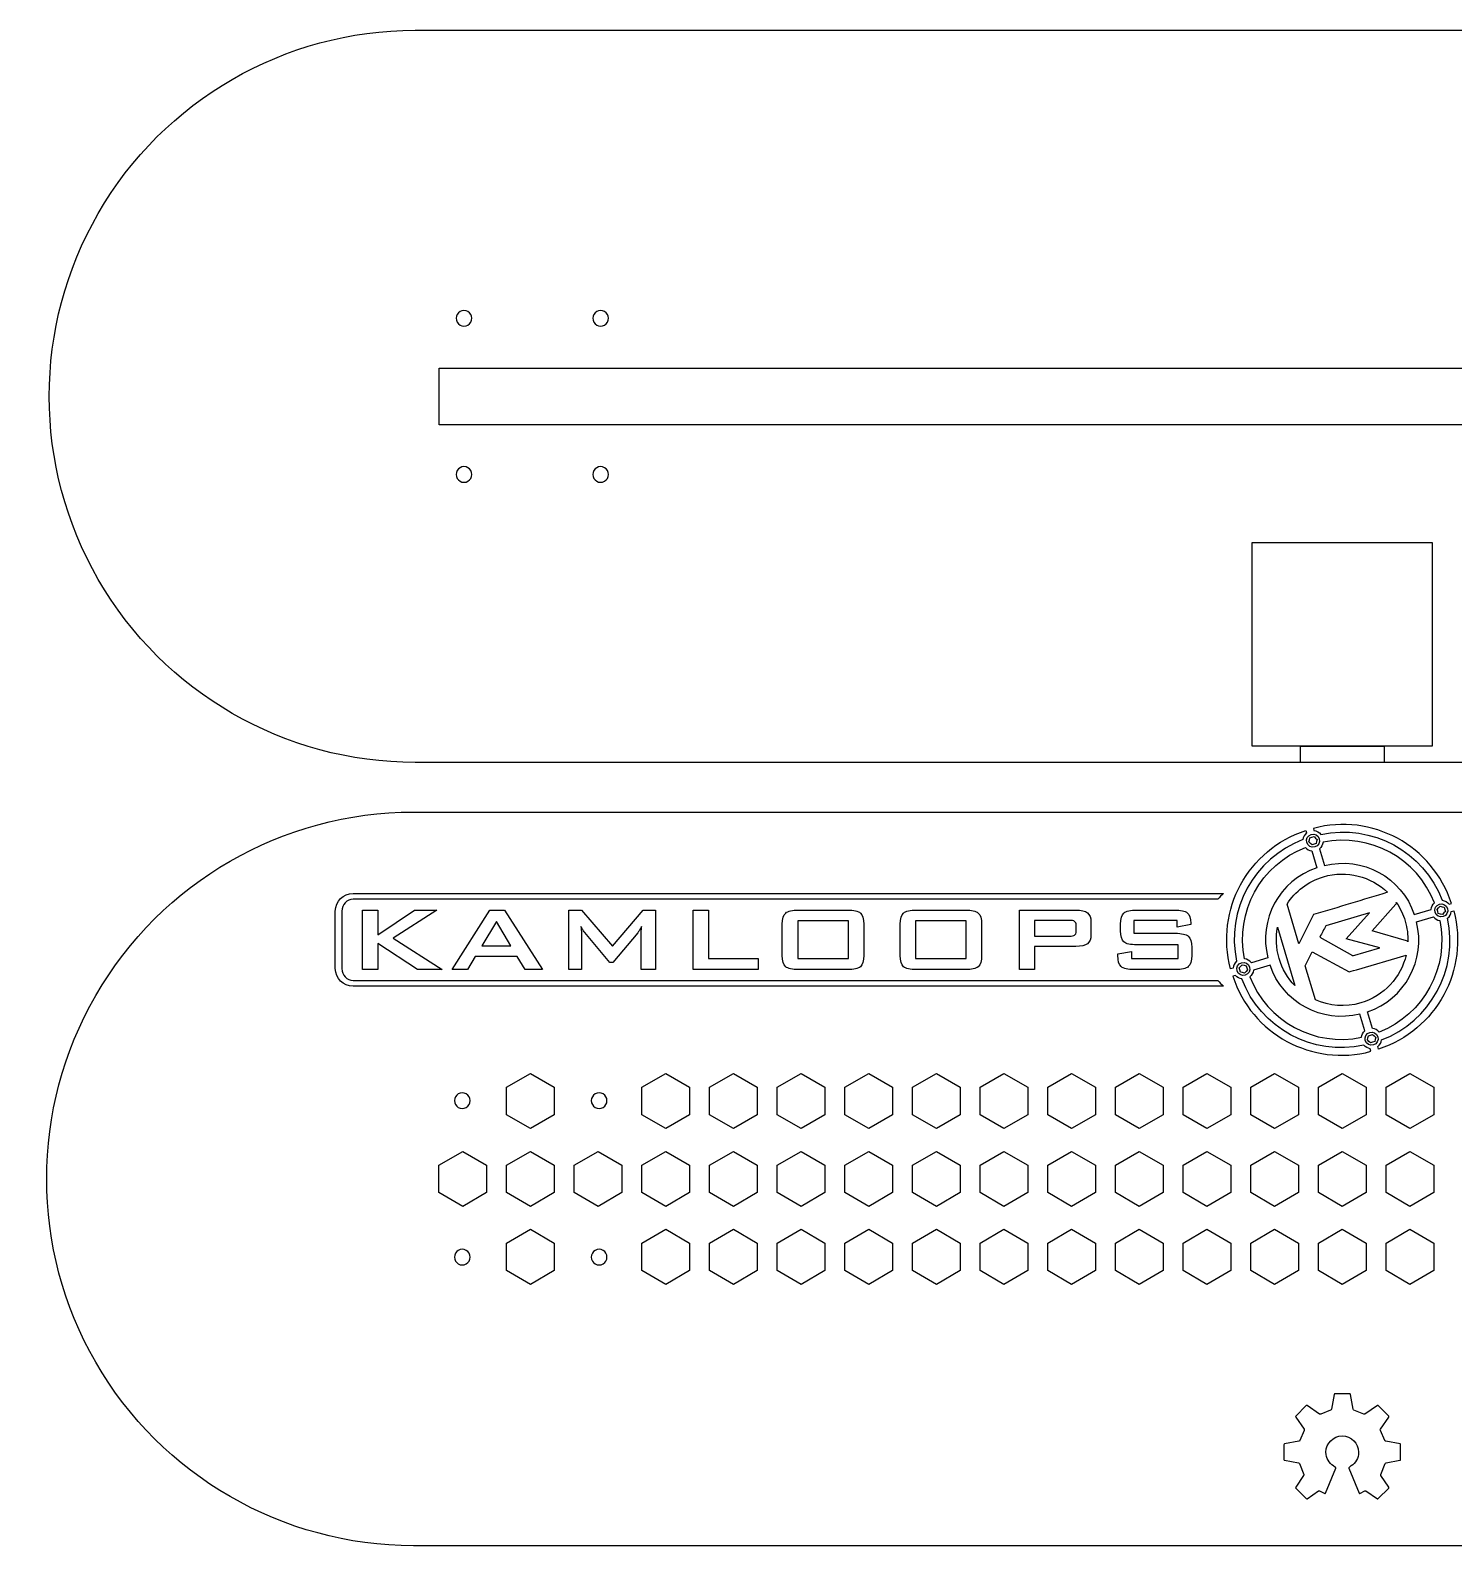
# Model space of a CAD drawing. Extents: x 4 to 542, y 5 to 160.
# Drawn here: x 3.7 to 149.2, y 5.3 to 160.3 of the extents above; entities that cross this region are included whole.
import ezdxf

# ---------------------------------------------------------------- set-up
doc = ezdxf.new("R2010")
doc.units = 0
doc.layers.get('0').update_dxf_attribs({"linetype": 'CONTINUOUS'})

msp = doc.modelspace()

# ---------------------------------------------------------------- linework, layer by layer
at = {"color": 5}
for p, q in [((43.03951, 160.275035), (232.66025, 160.275035)), ((48.827933, 130.833917), (48.827933, 130.833917)), ((62.799986, 130.833917), (62.799986, 130.833917)), ((45.495692, 119.949711), (45.495692, 125.750065)), ((45.495692, 125.750065), (230.20407, 125.750065)), ((230.20407, 119.949711), (45.495692, 119.949711)), ((48.827933, 114.865858), (48.827933, 114.865858)), ((62.799986, 114.865858), (62.799986, 114.865858)), ((42.84988, 80.349886), (232.84988, 80.349886)), ((48.64988, 50.849886), (48.64988, 50.849886)), ((62.64988, 50.849886), (62.64988, 50.849886)), ((48.64988, 34.849886), (48.64988, 34.849886)), ((62.64988, 34.849886), (62.64988, 34.849886)), ((232.84988, 5.349886), (42.84988, 5.349886))]:
    msp.add_line(p, q, dxfattribs=at)
at = {"color": 6}
for p, q in [((128.649884, 107.927732), (147.049882, 107.927732)), ((128.649884, 87.077734), (128.649884, 107.927732)), ((147.049882, 107.927732), (147.049882, 87.077734)), ((147.049882, 87.077734), (128.649884, 87.077734)), ((133.574884, 87.078375), (142.124883, 87.078375)), ((133.574884, 85.428375), (133.574884, 87.078375)), ((142.124883, 87.078375), (142.124883, 85.428375)), ((142.124883, 85.428375), (133.574884, 85.428375))]:
    msp.add_line(p, q, dxfattribs=at)
at = {"color": 3}
for p, q in [((134.11227, 78.455403), (134.18427, 78.212175)), ((134.43987, 77.300047), (134.49137, 77.513637)), ((134.49137, 77.513637), (134.54287, 77.727174)), ((134.54287, 77.727174), (134.75351, 77.789584)), ((134.75351, 77.789584), (134.96412, 77.851824)), ((134.89171, 78.685882), (134.95881, 78.458867)), ((134.96412, 77.851824), (135.12336, 77.700527)), ((135.12336, 77.700527), (135.2825, 77.549059)), ((135.2825, 77.549059), (135.2312, 77.335487)), ((135.49891, 77.613229), (135.49891, 77.613229)), ((134.59911, 77.14875), (134.43987, 77.300047)), ((134.75834, 76.997453), (134.59911, 77.14875)), ((134.72148, 76.395117), (135.2377, 74.649245)), ((134.96899, 77.059693), (134.75834, 76.997453)), ((135.1796, 77.121933), (134.96899, 77.059693)), ((135.2312, 77.335487), (135.1796, 77.121933)), ((135.5056, 76.60932), (136.01705, 74.879696)), ((135.9311, 73.736846), (135.9311, 73.736846)), ((36.690429, 72.038438), (125.710653, 72.038438)), ((36.690429, 72.038438), (36.690429, 72.038438)), ((125.118823, 71.439789), (36.690429, 71.439789)), ((34.869935, 64.34527), (34.869935, 70.232008)), ((35.534814, 70.231999), (35.534814, 64.34527)), ((37.638753, 64.24186), (37.638753, 70.335391)), ((37.638753, 70.335391), (39.227486, 70.335391)), ((39.227486, 70.335391), (39.227486, 67.793305)), ((39.227486, 67.793305), (42.979705, 70.335391)), ((45.25904, 70.335391), (40.776873, 67.464716)), ((42.979705, 70.335391), (45.25904, 70.335391)), ((46.829011, 64.24186), (50.657746, 70.335391)), ((50.657746, 70.335391), (52.174354, 70.335391)), ((52.174354, 70.335391), (56.055531, 64.24186)), ((58.759726, 64.24186), (58.759726, 70.335391)), ((58.759726, 70.335391), (60.033766, 70.335391)), ((60.033766, 70.335391), (63.222185, 66.652114)), ((63.222185, 66.652114), (66.340672, 70.335391)), ((66.340672, 70.335391), (67.601622, 70.335391)), ((67.601622, 70.335391), (67.601622, 64.24186)), ((71.453131, 64.24186), (71.453131, 70.335391)), ((71.453131, 70.335391), (73.028738, 70.335391)), ((73.028738, 70.335391), (73.028738, 65.388936)), ((82.260557, 70.335391), (87.23878, 70.335391)), ((94.313601, 70.335391), (99.291823, 70.335391)), ((104.828213, 64.24186), (104.828213, 70.335391)), ((104.828213, 70.335391), (110.617163, 70.335391)), ((116.848533, 70.335391), (120.688143, 70.335391)), ((133.4043, 66.876328), (132.19935, 70.95147)), ((134.91664, 69.863238), (133.4043, 66.876328)), ((140.63761, 70.045799), (136.18471, 68.728657)), ((138.23399, 67.406048), (140.63761, 70.045799)), ((140.92414, 68.196865), (143.32186, 70.928247)), ((143.32186, 70.928247), (143.40306, 71.011627)), ((143.40306, 71.011627), (143.37529, 71.105647)), ((145.21389, 69.880344), (146.93706, 70.389854)), ((147.27955, 71.072259), (147.27955, 71.072259)), ((147.54445, 70.400635), (147.69568, 70.559932)), ((147.60665, 70.189994), (147.54445, 70.400635)), ((147.66915, 69.979374), (147.60665, 70.189994)), ((147.88267, 69.927814), (147.66915, 69.979374)), ((147.69568, 70.559932), (147.84723, 70.719048)), ((147.78313, 70.935483), (147.78313, 70.935483)), ((147.84723, 70.719048), (148.06081, 70.667668)), ((148.09626, 69.876254), (147.88267, 69.927814)), ((148.06081, 70.667668), (148.27434, 70.616108)), ((148.2475, 70.035551), (148.09626, 69.876254)), ((148.39874, 70.194849), (148.2475, 70.035551)), ((148.27434, 70.616108), (148.33654, 70.405471)), ((148.33654, 70.405471), (148.39874, 70.194849)), ((148.79037, 70.937829), (149.02005, 71.005779)), ((149.00387, 70.178948), (149.24358, 70.249776)), ((51.361435, 69.152909), (49.857909, 66.673762)), ((52.821237, 66.673762), (51.361435, 69.152909)), ((80.5822, 65.6821), (80.5822, 68.893187)), ((87.34804, 69.245355), (82.15784, 69.245355)), ((82.15784, 69.245355), (82.15784, 65.388936)), ((87.34804, 65.388936), (87.34804, 69.245355)), ((88.917091, 68.893187), (88.917091, 65.6821)), ((92.63526, 65.6821), (92.63526, 68.893187)), ((99.401083, 69.245355), (94.210891, 69.245355)), ((94.210891, 69.245355), (94.210891, 65.388936)), ((99.401083, 65.388936), (99.401083, 69.245355)), ((100.970133, 68.893187), (100.970133, 65.6821)), ((109.920053, 69.280799), (106.377613, 69.280799)), ((106.377613, 69.280799), (106.377613, 67.665415)), ((109.920053, 69.280799), (109.920053, 69.280799)), ((110.630283, 68.149426), (110.630283, 68.80268)), ((112.146933, 69.154849), (112.146933, 67.793305)), ((115.170163, 68.220278), (115.170163, 68.893187)), ((120.976633, 69.268987), (116.546923, 69.268987)), ((116.546923, 69.268987), (116.546923, 67.960546)), ((120.976633, 68.576417), (120.976633, 69.268987)), ((122.366493, 68.871521), (120.976633, 68.576417)), ((122.366493, 68.997471), (122.366493, 68.871521)), ((131.2383, 68.581381), (133.00251, 62.614276)), ((144.42749, 67.189045), (140.92414, 68.196865)), ((145.43746, 69.124368), (147.17042, 69.636761)), ((147.81445, 69.270988), (147.81445, 69.270988)), ((43.28131, 64.24186), (39.227486, 66.921682)), ((39.227486, 66.921682), (39.227486, 64.24186)), ((40.776873, 67.464716), (45.809753, 64.24186)), ((49.857909, 66.673762), (52.821237, 66.673762)), ((60.033724, 68.005809), (60.033724, 64.24186)), ((62.94682, 64.9738), (60.398716, 68.029404)), ((65.803087, 68.01762), (63.261517, 64.9738)), ((66.141821, 64.24186), (66.141821, 68.005809)), ((106.377613, 67.665415), (109.920053, 67.665415)), ((116.546923, 67.960546), (120.764653, 67.960546)), ((121.066213, 66.778037), (116.848533, 66.778037)), ((121.066213, 65.388936), (121.066213, 66.778037)), ((135.56385, 67.5742), (138.8815, 65.688976)), ((141.7002, 66.480524), (138.23399, 67.406048)), ((144.54112, 67.163275), (144.42749, 67.189045)), ((144.56082, 67.096245), (144.54112, 67.163275)), ((49.18482, 65.571923), (48.398108, 64.24186)), ((53.474633, 65.571923), (49.18482, 65.571923)), ((54.287583, 64.24186), (53.474633, 65.571923)), ((73.028738, 65.388936), (78.105297, 65.388936)), ((78.105297, 65.388936), (78.105297, 64.24186)), ((82.15784, 65.388936), (87.34804, 65.388936)), ((94.210891, 65.388936), (99.401083, 65.388936)), ((110.617163, 66.616706), (106.377613, 66.616706)), ((106.377613, 66.616706), (106.377613, 64.24186)), ((114.894813, 65.84935), (116.284673, 66.109091)), ((114.894813, 65.6821), (114.894813, 65.84935)), ((116.284673, 66.109091), (116.284673, 65.388936)), ((116.284673, 65.388936), (121.066213, 65.388936)), ((122.456083, 66.518342), (122.456083, 65.6821)), ((127.85327, 65.346246), (127.85322, 65.346246)), ((130.23834, 65.452346), (128.55325, 64.954076)), ((134.06375, 64.646126), (134.78687, 66.072406)), ((134.78687, 66.072406), (138.56947, 64.019586)), ((138.8815, 65.688976), (138.8916, 65.650076)), ((138.8916, 65.650076), (141.7002, 66.480524)), ((139.31032, 64.238386), (144.38203, 65.738243)), ((39.227486, 64.24186), (37.638753, 64.24186)), ((45.809753, 64.24186), (43.28131, 64.24186)), ((48.398108, 64.24186), (46.829011, 64.24186)), ((56.055531, 64.24186), (54.287583, 64.24186)), ((60.033724, 64.24186), (58.759726, 64.24186)), ((63.261517, 64.9738), (62.94682, 64.9738)), ((67.601622, 64.24186), (66.141821, 64.24186)), ((78.105297, 64.24186), (71.453131, 64.24186)), ((87.23878, 64.24186), (82.260557, 64.24186)), ((99.291823, 64.24186), (94.313601, 64.24186)), ((106.377613, 64.24186), (104.828213, 64.24186)), ((120.764653, 64.24186), (116.586283, 64.24186)), ((126.70009, 64.406146), (126.43212, 64.326956)), ((126.93321, 63.652976), (126.65563, 63.570866)), ((127.30747, 64.416756), (127.45871, 64.576046)), ((127.36997, 64.206126), (127.30747, 64.416756)), ((127.43217, 63.995476), (127.36997, 64.206126)), ((127.6457, 63.943876), (127.43217, 63.995476)), ((127.45871, 64.576046), (127.61021, 64.735336)), ((127.54611, 64.951736), (127.54611, 64.951736)), ((127.61021, 64.735336), (127.8238, 64.683836)), ((127.85928, 63.892376), (127.6457, 63.943876)), ((127.8238, 64.683836), (128.03735, 64.632236)), ((128.01052, 64.051686), (127.85928, 63.892376)), ((128.16175, 64.210986), (128.01052, 64.051686)), ((128.03735, 64.632236), (128.09955, 64.421616)), ((128.09955, 64.421616), (128.16175, 64.210986)), ((130.46182, 64.696356), (128.76689, 64.195216)), ((135.09809, 61.147946), (134.06375, 64.646126)), ((138.56947, 64.019586), (138.75524, 64.074486)), ((138.75524, 64.074486), (138.99693, 64.145786)), ((138.99693, 64.145786), (139.31032, 64.238386)), ((36.690429, 63.13748), (125.118823, 63.13748)), ((125.710603, 62.53885), (36.690429, 62.53885)), ((128.39363, 63.510766), (128.39363, 63.510766)), ((140.16785, 57.975076), (139.65869, 59.697016)), ((140.94248, 58.221766), (140.4381, 59.927486)), ((140.47536, 57.276656), (140.52666, 57.490226)), ((140.52666, 57.490226), (140.7373, 57.552426)), ((140.7373, 57.552426), (140.94793, 57.614626)), ((140.94793, 57.614626), (141.10716, 57.463396)), ((141.10716, 57.463396), (141.26622, 57.312106)), ((141.48264, 57.376406), (141.48264, 57.376406)), ((140.42386, 57.063086), (140.47536, 57.276656)), ((140.58291, 56.911856), (140.42386, 57.063086)), ((140.74215, 56.760606), (140.58291, 56.911856)), ((140.78412, 55.890776), (140.70502, 56.157936)), ((140.9528, 56.822806), (140.74215, 56.760606)), ((141.16342, 56.885006), (140.9528, 56.822806)), ((141.21492, 57.098516), (141.16342, 56.885006)), ((141.26622, 57.312106), (141.21492, 57.098516)), ((141.56354, 56.121316), (141.48914, 56.372256))]:
    msp.add_line(p, q, dxfattribs=at)
at = {"color": 1}
for p, q in [((52.381774, 52.225956), (54.82066, 53.634056)), ((54.82066, 53.634056), (57.259545, 52.225956)), ((66.219981, 52.225956), (68.658867, 53.634056)), ((68.658867, 53.634056), (71.097753, 52.225956)), ((73.139079, 52.225956), (75.577965, 53.634056)), ((75.577965, 53.634056), (78.01685, 52.225956)), ((80.058185, 52.225956), (82.49707, 53.634056)), ((82.49707, 53.634056), (84.935956, 52.225956)), ((86.977283, 52.225956), (89.416168, 53.634056)), ((89.416168, 53.634056), (91.855054, 52.225956)), ((93.896388, 52.225956), (96.335274, 53.634056)), ((96.335274, 53.634056), (98.774159, 52.225956)), ((100.81549, 52.225956), (103.25437, 53.634056)), ((103.25437, 53.634056), (105.69326, 52.225956)), ((107.73458, 52.225956), (110.17347, 53.634056)), ((110.17347, 53.634056), (112.61236, 52.225956)), ((114.6537, 52.225956), (117.09258, 53.634056)), ((117.09258, 53.634056), (119.53147, 52.225956)), ((121.57279, 52.225956), (124.01168, 53.634056)), ((124.01168, 53.634056), (126.45057, 52.225956)), ((128.4919, 52.225956), (130.93079, 53.634056)), ((130.93079, 53.634056), (133.36967, 52.225956)), ((135.411, 52.225956), (137.84988, 53.634056)), ((137.84988, 53.634056), (140.28877, 52.225956)), ((142.3301, 52.225956), (144.76898, 53.634056)), ((144.76898, 53.634056), (147.20787, 52.225956)), ((52.381774, 49.409776), (52.381774, 52.225956)), ((57.259545, 52.225956), (57.259545, 49.409776)), ((66.219981, 49.409776), (66.219981, 52.225956)), ((71.097753, 52.225956), (71.097753, 49.409776)), ((73.139079, 49.409776), (73.139079, 52.225956)), ((78.01685, 52.225956), (78.01685, 49.409776)), ((80.058185, 49.409776), (80.058185, 52.225956)), ((84.935956, 52.225956), (84.935956, 49.409776)), ((86.977283, 49.409776), (86.977283, 52.225956)), ((91.855054, 52.225956), (91.855054, 49.409776)), ((93.896388, 49.409776), (93.896388, 52.225956)), ((98.774159, 52.225956), (98.774159, 49.409776)), ((100.81549, 49.409776), (100.81549, 52.225956)), ((105.69326, 52.225956), (105.69326, 49.409776)), ((107.73458, 49.409776), (107.73458, 52.225956)), ((112.61236, 52.225956), (112.61236, 49.409776)), ((114.6537, 49.409776), (114.6537, 52.225956)), ((119.53147, 52.225956), (119.53147, 49.409776)), ((121.57279, 49.409776), (121.57279, 52.225956)), ((126.45057, 52.225956), (126.45057, 49.409776)), ((128.4919, 49.409776), (128.4919, 52.225956)), ((133.36967, 52.225956), (133.36967, 49.409776)), ((135.411, 49.409776), (135.411, 52.225956)), ((140.28877, 52.225956), (140.28877, 49.409776)), ((142.3301, 49.409776), (142.3301, 52.225956)), ((147.20787, 52.225956), (147.20787, 49.409776)), ((54.82066, 48.001686), (52.381774, 49.409776)), ((57.259545, 49.409776), (54.82066, 48.001686)), ((68.658867, 48.001686), (66.219981, 49.409776)), ((71.097753, 49.409776), (68.658867, 48.001686)), ((75.577965, 48.001686), (73.139079, 49.409776)), ((78.01685, 49.409776), (75.577965, 48.001686)), ((82.49707, 48.001686), (80.058185, 49.409776)), ((84.935956, 49.409776), (82.49707, 48.001686)), ((89.416168, 48.001686), (86.977283, 49.409776)), ((91.855054, 49.409776), (89.416168, 48.001686)), ((96.335274, 48.001686), (93.896388, 49.409776)), ((98.774159, 49.409776), (96.335274, 48.001686)), ((103.25437, 48.001686), (100.81549, 49.409776)), ((105.69326, 49.409776), (103.25437, 48.001686)), ((110.17347, 48.001686), (107.73458, 49.409776)), ((112.61236, 49.409776), (110.17347, 48.001686)), ((117.09258, 48.001686), (114.6537, 49.409776)), ((119.53147, 49.409776), (117.09258, 48.001686)), ((124.01168, 48.001686), (121.57279, 49.409776)), ((126.45057, 49.409776), (124.01168, 48.001686)), ((130.93079, 48.001686), (128.4919, 49.409776)), ((133.36967, 49.409776), (130.93079, 48.001686)), ((137.84988, 48.001686), (135.411, 49.409776)), ((140.28877, 49.409776), (137.84988, 48.001686)), ((144.76898, 48.001686), (142.3301, 49.409776)), ((147.20787, 49.409776), (144.76898, 48.001686)), ((45.462672, 44.257966), (47.901558, 45.666056)), ((47.901558, 45.666056), (50.340444, 44.257966)), ((52.381774, 44.257966), (54.82066, 45.666056)), ((54.82066, 45.666056), (57.259545, 44.257966)), ((59.300876, 44.257966), (61.739761, 45.666056)), ((61.739761, 45.666056), (64.178647, 44.257966)), ((66.219981, 44.257966), (68.658867, 45.666056)), ((68.658867, 45.666056), (71.097753, 44.257966)), ((73.139079, 44.257966), (75.577965, 45.666056)), ((75.577965, 45.666056), (78.01685, 44.257966)), ((80.058185, 44.257966), (82.49707, 45.666056)), ((82.49707, 45.666056), (84.935956, 44.257966)), ((86.977283, 44.257966), (89.416168, 45.666056)), ((89.416168, 45.666056), (91.855054, 44.257966)), ((93.896388, 44.257966), (96.335274, 45.666056)), ((96.335274, 45.666056), (98.774159, 44.257966)), ((100.81549, 44.257966), (103.25437, 45.666056)), ((103.25437, 45.666056), (105.69326, 44.257966)), ((107.73458, 44.257966), (110.17347, 45.666056)), ((110.17347, 45.666056), (112.61236, 44.257966)), ((114.6537, 44.257966), (117.09258, 45.666056)), ((117.09258, 45.666056), (119.53147, 44.257966)), ((121.57279, 44.257966), (124.01168, 45.666056)), ((124.01168, 45.666056), (126.45057, 44.257966)), ((128.4919, 44.257966), (130.93079, 45.666056)), ((130.93079, 45.666056), (133.36967, 44.257966)), ((135.411, 44.257966), (137.84988, 45.666056)), ((137.84988, 45.666056), (140.28877, 44.257966)), ((142.3301, 44.257966), (144.76898, 45.666056)), ((144.76898, 45.666056), (147.20787, 44.257966)), ((45.462672, 41.441786), (45.462672, 44.257966)), ((50.340444, 44.257966), (50.340444, 41.441786)), ((52.381774, 41.441786), (52.381774, 44.257966)), ((57.259545, 44.257966), (57.259545, 41.441786)), ((59.300876, 41.441786), (59.300876, 44.257966)), ((64.178647, 44.257966), (64.178647, 41.441786)), ((66.219981, 41.441786), (66.219981, 44.257966)), ((71.097753, 44.257966), (71.097753, 41.441786)), ((73.139079, 41.441786), (73.139079, 44.257966)), ((78.01685, 44.257966), (78.01685, 41.441786)), ((80.058185, 41.441786), (80.058185, 44.257966)), ((84.935956, 44.257966), (84.935956, 41.441786)), ((86.977283, 41.441786), (86.977283, 44.257966)), ((91.855054, 44.257966), (91.855054, 41.441786)), ((93.896388, 41.441786), (93.896388, 44.257966)), ((98.774159, 44.257966), (98.774159, 41.441786)), ((100.81549, 41.441786), (100.81549, 44.257966)), ((105.69326, 44.257966), (105.69326, 41.441786)), ((107.73458, 41.441786), (107.73458, 44.257966)), ((112.61236, 44.257966), (112.61236, 41.441786)), ((114.6537, 41.441786), (114.6537, 44.257966)), ((119.53147, 44.257966), (119.53147, 41.441786)), ((121.57279, 41.441786), (121.57279, 44.257966)), ((126.45057, 44.257966), (126.45057, 41.441786)), ((128.4919, 41.441786), (128.4919, 44.257966)), ((133.36967, 44.257966), (133.36967, 41.441786)), ((135.411, 41.441786), (135.411, 44.257966)), ((140.28877, 44.257966), (140.28877, 41.441786)), ((142.3301, 41.441786), (142.3301, 44.257966)), ((147.20787, 44.257966), (147.20787, 41.441786)), ((47.901558, 40.033696), (45.462672, 41.441786)), ((50.340444, 41.441786), (47.901558, 40.033696)), ((54.82066, 40.033696), (52.381774, 41.441786)), ((57.259545, 41.441786), (54.82066, 40.033696)), ((61.739761, 40.033696), (59.300876, 41.441786)), ((64.178647, 41.441786), (61.739761, 40.033696)), ((68.658867, 40.033696), (66.219981, 41.441786)), ((71.097753, 41.441786), (68.658867, 40.033696)), ((75.577965, 40.033696), (73.139079, 41.441786)), ((78.01685, 41.441786), (75.577965, 40.033696)), ((82.49707, 40.033696), (80.058185, 41.441786)), ((84.935956, 41.441786), (82.49707, 40.033696)), ((89.416168, 40.033696), (86.977283, 41.441786)), ((91.855054, 41.441786), (89.416168, 40.033696)), ((96.335274, 40.033696), (93.896388, 41.441786)), ((98.774159, 41.441786), (96.335274, 40.033696)), ((103.25437, 40.033696), (100.81549, 41.441786)), ((105.69326, 41.441786), (103.25437, 40.033696)), ((110.17347, 40.033696), (107.73458, 41.441786)), ((112.61236, 41.441786), (110.17347, 40.033696)), ((117.09258, 40.033696), (114.6537, 41.441786)), ((119.53147, 41.441786), (117.09258, 40.033696)), ((124.01168, 40.033696), (121.57279, 41.441786)), ((126.45057, 41.441786), (124.01168, 40.033696)), ((130.93079, 40.033696), (128.4919, 41.441786)), ((133.36967, 41.441786), (130.93079, 40.033696)), ((137.84988, 40.033696), (135.411, 41.441786)), ((140.28877, 41.441786), (137.84988, 40.033696)), ((144.76898, 40.033696), (142.3301, 41.441786)), ((147.20787, 41.441786), (144.76898, 40.033696)), ((52.381774, 36.289986), (54.82066, 37.698076)), ((54.82066, 37.698076), (57.259545, 36.289986)), ((66.219981, 36.289986), (68.658867, 37.698076)), ((68.658867, 37.698076), (71.097753, 36.289986)), ((73.139079, 36.289986), (75.577965, 37.698076)), ((75.577965, 37.698076), (78.01685, 36.289986)), ((80.058185, 36.289986), (82.49707, 37.698076)), ((82.49707, 37.698076), (84.935956, 36.289986)), ((86.977283, 36.289986), (89.416168, 37.698076)), ((89.416168, 37.698076), (91.855054, 36.289986)), ((93.896388, 36.289986), (96.335274, 37.698076)), ((96.335274, 37.698076), (98.774159, 36.289986)), ((100.81549, 36.289986), (103.25437, 37.698076)), ((103.25437, 37.698076), (105.69326, 36.289986)), ((107.73458, 36.289986), (110.17347, 37.698076)), ((110.17347, 37.698076), (112.61236, 36.289986)), ((114.6537, 36.289986), (117.09258, 37.698076)), ((117.09258, 37.698076), (119.53147, 36.289986)), ((121.57279, 36.289986), (124.01168, 37.698076)), ((124.01168, 37.698076), (126.45057, 36.289986)), ((128.4919, 36.289986), (130.93079, 37.698076)), ((130.93079, 37.698076), (133.36967, 36.289986)), ((135.411, 36.289986), (137.84988, 37.698076)), ((137.84988, 37.698076), (140.28877, 36.289986)), ((142.3301, 36.289986), (144.76898, 37.698076)), ((144.76898, 37.698076), (147.20787, 36.289986)), ((52.381774, 33.473806), (52.381774, 36.289986)), ((57.259545, 36.289986), (57.259545, 33.473806)), ((66.219981, 33.473806), (66.219981, 36.289986)), ((71.097753, 36.289986), (71.097753, 33.473806)), ((73.139079, 33.473806), (73.139079, 36.289986)), ((78.01685, 36.289986), (78.01685, 33.473806)), ((80.058185, 33.473806), (80.058185, 36.289986)), ((84.935956, 36.289986), (84.935956, 33.473806)), ((86.977283, 33.473806), (86.977283, 36.289986)), ((91.855054, 36.289986), (91.855054, 33.473806)), ((93.896388, 33.473806), (93.896388, 36.289986)), ((98.774159, 36.289986), (98.774159, 33.473806)), ((100.81549, 33.473806), (100.81549, 36.289986)), ((105.69326, 36.289986), (105.69326, 33.473806)), ((107.73458, 33.473806), (107.73458, 36.289986)), ((112.61236, 36.289986), (112.61236, 33.473806)), ((114.6537, 33.473806), (114.6537, 36.289986)), ((119.53147, 36.289986), (119.53147, 33.473806)), ((121.57279, 33.473806), (121.57279, 36.289986)), ((126.45057, 36.289986), (126.45057, 33.473806)), ((128.4919, 33.473806), (128.4919, 36.289986)), ((133.36967, 36.289986), (133.36967, 33.473806)), ((135.411, 33.473806), (135.411, 36.289986)), ((140.28877, 36.289986), (140.28877, 33.473806)), ((142.3301, 33.473806), (142.3301, 36.289986)), ((147.20787, 36.289986), (147.20787, 33.473806)), ((54.82066, 32.065716), (52.381774, 33.473806)), ((57.259545, 33.473806), (54.82066, 32.065716)), ((68.658867, 32.065716), (66.219981, 33.473806)), ((71.097753, 33.473806), (68.658867, 32.065716)), ((75.577965, 32.065716), (73.139079, 33.473806)), ((78.01685, 33.473806), (75.577965, 32.065716)), ((82.49707, 32.065716), (80.058185, 33.473806)), ((84.935956, 33.473806), (82.49707, 32.065716)), ((89.416168, 32.065716), (86.977283, 33.473806)), ((91.855054, 33.473806), (89.416168, 32.065716)), ((96.335274, 32.065716), (93.896388, 33.473806)), ((98.774159, 33.473806), (96.335274, 32.065716)), ((103.25437, 32.065716), (100.81549, 33.473806)), ((105.69326, 33.473806), (103.25437, 32.065716)), ((110.17347, 32.065716), (107.73458, 33.473806)), ((112.61236, 33.473806), (110.17347, 32.065716)), ((117.09258, 32.065716), (114.6537, 33.473806)), ((119.53147, 33.473806), (117.09258, 32.065716)), ((124.01168, 32.065716), (121.57279, 33.473806)), ((126.45057, 33.473806), (124.01168, 32.065716)), ((130.93079, 32.065716), (128.4919, 33.473806)), ((133.36967, 33.473806), (130.93079, 32.065716)), ((137.84988, 32.065716), (135.411, 33.473806)), ((140.28877, 33.473806), (137.84988, 32.065716)), ((144.76898, 32.065716), (142.3301, 33.473806)), ((147.20787, 33.473806), (144.76898, 32.065716)), ((137.017487, 20.819239), (136.735357, 19.303098)), ((138.604339, 20.884243), (137.095599, 20.884243)), ((138.96476, 19.303098), (138.68254, 20.819239)), ((134.162474, 19.669404), (133.095656, 18.602676)), ((135.530327, 18.809548), (134.26377, 19.678767)), ((136.660455, 19.217318), (135.644196, 18.801344)), ((140.055832, 18.801344), (139.039662, 19.217318)), ((141.436346, 19.678767), (140.169701, 18.809548)), ((142.604282, 18.602676), (141.537553, 19.669404)), ((133.086294, 18.50138), (133.940443, 17.256581)), ((133.947488, 17.143247), (133.498076, 16.094976)), ((142.201773, 16.094976), (141.75245, 17.143247)), ((141.759584, 17.256581), (142.613645, 18.50138)), ((131.88055, 15.669461), (131.880639, 14.160811)), ((133.411315, 16.020341), (131.945554, 15.747752)), ((143.754384, 15.747752), (142.288534, 16.020341)), ((143.819031, 14.160722), (143.819209, 15.669372)), ((131.945644, 14.082521), (133.375469, 13.81644)), ((142.324202, 13.816351), (143.754027, 14.082432)), ((133.898267, 12.512344), (133.086115, 11.328804)), ((133.460358, 13.741271), (133.906738, 12.626213)), ((136.134714, 10.710417), (137.191902, 13.264841)), ((137.160871, 13.360341), (137.032557, 13.438899)), ((138.507947, 13.264841), (139.565046, 10.710328)), ((138.667292, 13.438899), (138.538978, 13.360341)), ((141.793022, 12.626124), (142.239402, 13.741182)), ((142.613645, 11.328715), (141.801404, 12.512255)), ((133.095478, 11.227419), (134.162385, 10.160691)), ((134.263681, 10.151328), (135.426267, 10.949301)), ((135.537728, 10.953135), (136.05045, 10.679387)), ((139.64931, 10.679297), (140.162032, 10.953046)), ((140.273493, 10.949212), (141.436168, 10.151239)), ((141.537375, 10.160601), (142.604282, 11.22733))]:
    msp.add_line(p, q, dxfattribs=at)
at = {"color": 5}
for points in [[(10.628383, 141.562462), (17.313741, 153.141842), (29.668793, 160.275035), (43.03951, 160.275035)], [(10.628383, 104.137316), (3.943024, 115.716696), (3.943024, 129.983081), (10.628383, 141.562462)], [(47.630328, 131.525355), (47.383302, 131.382734), (47.231127, 131.119159), (47.231127, 130.833917)], [(47.231127, 130.833917), (47.231127, 130.548675), (47.383302, 130.285101), (47.630328, 130.14248)], [(48.428732, 131.525355), (48.181705, 131.667976), (47.877355, 131.667976), (47.630328, 131.525355)], [(47.630328, 130.14248), (47.877355, 129.999859), (48.181705, 129.999859), (48.428732, 130.14248)], [(48.827933, 130.833917), (48.827933, 131.119159), (48.675758, 131.382734), (48.428732, 131.525355)], [(48.428732, 130.14248), (48.675758, 130.285101), (48.827933, 130.548675), (48.827933, 130.833917)], [(61.602381, 131.525355), (61.355355, 131.382734), (61.20318, 131.119159), (61.20318, 130.833917)], [(61.20318, 130.833917), (61.20318, 130.548675), (61.355355, 130.285101), (61.602381, 130.14248)], [(62.400785, 131.525355), (62.153758, 131.667976), (61.849408, 131.667976), (61.602381, 131.525355)], [(61.602381, 130.14248), (61.849408, 129.999859), (62.153758, 129.999859), (62.400785, 130.14248)], [(62.799986, 130.833917), (62.799986, 131.119159), (62.647811, 131.382734), (62.400785, 131.525355)], [(62.400785, 130.14248), (62.647811, 130.285101), (62.799986, 130.548675), (62.799986, 130.833917)], [(47.630328, 115.557296), (47.383302, 115.414675), (47.231127, 115.1511), (47.231127, 114.865858)], [(47.231127, 114.865858), (47.231127, 114.580616), (47.383302, 114.317042), (47.630328, 114.174421)], [(48.428732, 115.557296), (48.181705, 115.699917), (47.877355, 115.699917), (47.630328, 115.557296)], [(48.827933, 114.865858), (48.827933, 115.1511), (48.675758, 115.414675), (48.428732, 115.557296)], [(48.428732, 114.174421), (48.675758, 114.317042), (48.827933, 114.580616), (48.827933, 114.865858)], [(61.602381, 115.557296), (61.355355, 115.414675), (61.20318, 115.1511), (61.20318, 114.865858)], [(61.20318, 114.865858), (61.20318, 114.580616), (61.355355, 114.317042), (61.602381, 114.174421)], [(62.400785, 115.557296), (62.153758, 115.699917), (61.849408, 115.699917), (61.602381, 115.557296)], [(62.799986, 114.865858), (62.799986, 115.1511), (62.647811, 115.414675), (62.400785, 115.557296)], [(62.400785, 114.174421), (62.647811, 114.317042), (62.799986, 114.580616), (62.799986, 114.865858)], [(47.630328, 114.174421), (47.877355, 114.0318), (48.181705, 114.0318), (48.428732, 114.174421)], [(61.602381, 114.174421), (61.849408, 114.0318), (62.153758, 114.0318), (62.400785, 114.174421)], [(43.03951, 85.424743), (29.668793, 85.424743), (17.313741, 92.557935), (10.628383, 104.137316)], [(232.66025, 85.424743), (232.66025, 85.424743), (43.03951, 85.424742), (43.03951, 85.424743)], [(10.373927, 61.599886), (17.072657, 73.202427), (29.45242, 80.349886), (42.84988, 80.349886)], [(10.373927, 24.099886), (3.675198, 35.702427), (3.675198, 49.997346), (10.373927, 61.599886)], [(47.44988, 51.542707), (47.202359, 51.3998), (47.04988, 51.135699), (47.04988, 50.849886)], [(48.24988, 51.542707), (48.002359, 51.685613), (47.697401, 51.685613), (47.44988, 51.542707)], [(48.64988, 50.849886), (48.64988, 51.135699), (48.497401, 51.3998), (48.24988, 51.542707)], [(61.44988, 51.542707), (61.202359, 51.3998), (61.04988, 51.135699), (61.04988, 50.849886)], [(62.24988, 51.542707), (62.002359, 51.685613), (61.697401, 51.685613), (61.44988, 51.542707)], [(62.64988, 50.849886), (62.64988, 51.135699), (62.497401, 51.3998), (62.24988, 51.542707)], [(47.04988, 50.849886), (47.04988, 50.564074), (47.202359, 50.299972), (47.44988, 50.157066)], [(47.44988, 50.157066), (47.697401, 50.01416), (48.002359, 50.01416), (48.24988, 50.157066)], [(48.24988, 50.157066), (48.497401, 50.299972), (48.64988, 50.564074), (48.64988, 50.849886)], [(61.04988, 50.849886), (61.04988, 50.564074), (61.202359, 50.299972), (61.44988, 50.157066)], [(61.44988, 50.157066), (61.697401, 50.01416), (62.002359, 50.01416), (62.24988, 50.157066)], [(62.24988, 50.157066), (62.497401, 50.299972), (62.64988, 50.564074), (62.64988, 50.849886)], [(48.24988, 35.542707), (48.002359, 35.685613), (47.697401, 35.685613), (47.44988, 35.542707)], [(62.24988, 35.542707), (62.002359, 35.685613), (61.697401, 35.685613), (61.44988, 35.542707)], [(47.44988, 35.542707), (47.202359, 35.3998), (47.04988, 35.135699), (47.04988, 34.849886)], [(47.04988, 34.849886), (47.04988, 34.564074), (47.202359, 34.299972), (47.44988, 34.157066)], [(47.44988, 34.157066), (47.697401, 34.01416), (48.002359, 34.01416), (48.24988, 34.157066)], [(48.64988, 34.849886), (48.64988, 35.135699), (48.497401, 35.3998), (48.24988, 35.542707)], [(48.24988, 34.157066), (48.497401, 34.299972), (48.64988, 34.564074), (48.64988, 34.849886)], [(61.44988, 35.542707), (61.202359, 35.3998), (61.04988, 35.135699), (61.04988, 34.849886)], [(61.04988, 34.849886), (61.04988, 34.564074), (61.202359, 34.299972), (61.44988, 34.157066)], [(61.44988, 34.157066), (61.697401, 34.01416), (62.002359, 34.01416), (62.24988, 34.157066)], [(62.64988, 34.849886), (62.64988, 35.135699), (62.497401, 35.3998), (62.24988, 35.542707)], [(62.24988, 34.157066), (62.497401, 34.299972), (62.64988, 34.564074), (62.64988, 34.849886)], [(42.84988, 5.349886), (29.45242, 5.349886), (17.072657, 12.497346), (10.373927, 24.099886)]]:
    msp.add_open_spline(points, degree=3, dxfattribs=at)
at = {"color": 3}
for points in [[(149.02005, 71.005779), (147.11272, 76.917784), (140.89034, 80.300139), (134.89171, 78.685882)], [(135.67185, 78.074625), (140.89361, 79.181151), (146.16945, 76.313887), (148.08179, 71.330874)], [(126.43212, 64.326956), (124.81785, 70.32563), (128.20036, 76.547941), (134.11227, 78.455403)], [(133.82848, 77.533147), (128.81519, 75.632409), (125.9283, 70.333168), (127.04656, 65.092076)], [(134.18427, 78.212175), (133.98423, 78.0399), (133.85623, 77.796233), (133.82848, 77.533147)], [(134.22359, 77.236133), (134.11951, 77.588306), (134.32039, 77.958238), (134.6727, 78.062368)], [(134.6727, 78.062368), (135.02484, 78.166374), (135.3948, 77.965478), (135.49891, 77.613229)], [(134.95881, 78.458867), (135.23807, 78.432567), (135.49633, 78.293169), (135.67185, 78.074625)], [(135.49891, 77.613229), (135.60324, 77.261078), (135.40211, 76.891144), (135.04981, 76.787017)], [(147.27955, 71.072259), (145.50609, 75.630176), (140.67667, 78.25375), (135.88726, 77.260099)], [(127.85322, 65.346246), (126.8701, 70.142638), (129.51133, 74.97434), (134.08762, 76.731502)], [(134.08762, 76.731502), (134.25195, 76.5483), (134.47733, 76.42856), (134.72148, 76.395117)], [(135.04981, 76.787017), (134.69763, 76.682998), (134.32771, 76.883897), (134.22359, 77.236133)], [(135.88726, 77.260099), (135.84596, 77.004355), (135.70988, 76.770908), (135.5056, 76.60932)], [(135.2377, 74.649245), (131.42576, 73.365538), (129.24268, 69.349527), (130.23834, 65.452346)], [(135.9311, 73.736846), (138.32545, 74.444816), (140.80149, 73.757296), (142.48684, 72.147992)], [(136.01705, 74.879696), (139.91412, 75.875392), (143.93011, 73.692314), (145.21389, 69.880344)], [(132.19935, 70.95147), (133.04118, 72.248777), (134.33207, 73.263994), (135.9311, 73.736846)], [(34.869935, 70.232008), (34.869935, 71.225537), (35.689167, 72.038438), (36.690429, 72.038438)], [(36.690429, 71.439789), (36.054836, 71.439789), (35.534814, 70.896283), (35.534814, 70.231999)], [(125.710653, 72.038438), (125.500503, 71.849768), (125.302853, 71.649815), (125.118823, 71.439789)], [(142.48684, 72.147992), (139.96021, 71.397283), (137.44432, 70.610624), (134.91664, 69.863238)], [(148.08179, 71.330874), (148.36046, 71.301184), (148.61735, 71.15895), (148.79037, 70.937829)], [(80.5822, 68.893187), (80.5822, 69.448031), (80.698042, 69.825799), (80.927481, 70.030415)], [(80.927481, 70.030415), (81.159151, 70.233074), (81.602775, 70.335391), (82.260557, 70.335391)], [(87.23878, 70.335391), (87.896567, 70.335391), (88.340174, 70.233074), (88.571804, 70.030415)], [(88.571804, 70.030415), (88.801291, 69.825799), (88.917091, 69.448031), (88.917091, 68.893187)], [(92.63526, 68.893187), (92.63526, 69.448031), (92.7511, 69.825799), (92.980547, 70.030415)], [(92.980547, 70.030415), (93.212217, 70.233074), (93.655824, 70.335391), (94.313601, 70.335391)], [(99.291823, 70.335391), (99.949603, 70.335391), (100.393213, 70.233074), (100.624853, 70.030415)], [(100.624853, 70.030415), (100.854343, 69.825799), (100.970133, 69.448031), (100.970133, 68.893187)], [(110.617163, 70.335391), (111.154773, 70.335391), (111.543763, 70.242911), (111.786333, 70.056015)], [(111.786333, 70.056015), (112.026703, 69.869085), (112.146933, 69.568053), (112.146933, 69.154849)], [(115.170163, 68.893187), (115.170163, 69.448031), (115.286013, 69.825799), (115.515433, 70.030415)], [(115.515433, 70.030415), (115.747103, 70.233074), (116.190743, 70.335391), (116.848533, 70.335391)], [(120.688143, 70.335391), (121.324103, 70.335391), (121.763323, 70.237021), (122.003743, 70.042227)], [(122.003743, 70.042227), (122.246303, 69.845489), (122.366493, 69.497218), (122.366493, 68.997471)], [(149.24358, 70.249776), (150.85795, 64.251086), (147.47548, 58.028776), (141.56354, 56.121316)], [(143.37529, 71.105647), (143.76818, 70.535654), (144.07939, 69.894938), (144.28634, 69.195074)], [(146.93706, 70.389854), (146.96036, 70.652635), (147.08401, 70.897196), (147.27955, 71.072259)], [(147.33401, 70.10925), (147.22994, 70.461388), (147.43101, 70.831338), (147.78313, 70.935483)], [(148.16023, 69.660132), (147.80804, 69.556139), (147.43813, 69.757022), (147.33401, 70.10925)], [(147.78313, 70.935483), (148.13528, 71.039502), (148.50523, 70.838593), (148.60934, 70.486346)], [(148.60934, 70.486346), (148.71343, 70.134193), (148.51234, 69.764261), (148.16023, 69.660132)], [(148.62762, 69.492097), (148.83731, 69.662946), (148.97277, 69.910476), (149.00387, 70.178948)], [(60.15833, 68.356036), (60.0928, 68.456377), (60.038149, 68.556728), (59.994434, 68.651158)], [(59.994434, 68.651158), (60.007554, 68.525235), (60.018474, 68.409158), (60.025024, 68.30684)], [(60.025024, 68.30684), (60.031624, 68.202575), (60.033724, 68.102233), (60.033724, 68.005809)], [(60.398716, 68.029404), (60.304756, 68.14551), (60.22391, 68.253719), (60.15833, 68.356036)], [(65.975734, 68.269448), (65.912344, 68.167139), (65.853347, 68.082535), (65.803087, 68.01762)], [(66.198631, 68.657078), (66.113391, 68.499664), (66.039109, 68.369797), (65.975734, 68.269448)], [(66.141821, 68.005809), (66.141821, 68.078569), (66.146121, 68.171091), (66.157111, 68.283245)], [(66.157111, 68.283245), (66.167991, 68.39537), (66.183321, 68.519352), (66.198631, 68.657078)], [(110.479493, 69.174538), (110.378903, 69.245388), (110.193223, 69.280799), (109.920053, 69.280799)], [(110.630283, 68.80268), (110.630283, 68.97974), (110.579983, 69.103713), (110.479493, 69.174538)], [(115.515433, 67.083013), (115.286013, 67.287656), (115.170163, 67.665415), (115.170163, 68.220278)], [(131.38935, 65.381736), (131.0711, 66.458234), (131.03524, 67.551213), (131.2383, 68.581381)], [(136.18471, 68.728657), (135.97437, 68.338102), (135.75797, 67.975262), (135.56385, 67.5742)], [(140.4381, 59.927486), (144.25006, 61.211216), (146.43311, 65.227156), (145.43746, 69.124368)], [(147.81445, 69.270988), (148.81754, 64.477416), (146.19483, 59.640326), (141.63408, 57.863386)], [(141.87535, 57.054466), (146.87375, 58.965296), (149.74818, 64.258496), (148.62762, 69.492097)], [(144.28634, 69.195074), (144.49328, 68.495174), (144.58047, 67.788287), (144.56082, 67.096245)], [(147.17042, 69.636761), (147.33277, 69.440149), (147.56311, 69.309725), (147.81445, 69.270988)], [(109.920053, 67.665415), (110.193223, 67.665415), (110.378973, 67.700755), (110.479493, 67.771667)], [(110.479493, 67.771667), (110.580093, 67.842517), (110.630283, 67.968424), (110.630283, 68.149426)], [(111.786333, 66.896109), (111.543763, 66.709188), (111.154773, 66.616706), (110.617163, 66.616706)], [(112.146933, 67.793305), (112.146933, 67.382087), (112.026703, 67.083013), (111.786333, 66.896109)], [(116.848533, 66.778037), (116.190743, 66.778037), (115.747103, 66.880354), (115.515433, 67.083013)], [(120.764653, 67.960546), (121.426823, 67.960546), (121.874783, 67.858229), (122.106453, 67.655571)], [(122.106453, 67.655571), (122.340293, 67.450955), (122.456083, 67.073187), (122.456083, 66.518342)], [(80.927481, 64.54487), (80.698042, 64.74557), (80.5822, 65.12529), (80.5822, 65.6821)], [(88.917091, 65.6821), (88.917091, 65.12529), (88.801291, 64.74557), (88.571804, 64.54487)], [(92.980547, 64.54487), (92.7511, 64.74557), (92.63526, 65.12529), (92.63526, 65.6821)], [(100.970133, 65.6821), (100.970133, 65.12529), (100.854343, 64.74557), (100.624853, 64.54487)], [(115.244493, 64.54685), (115.010643, 64.75145), (114.894813, 65.12923), (114.894813, 65.6821)], [(122.456083, 65.6821), (122.456083, 65.12923), (122.340293, 64.75145), (122.106453, 64.54685)], [(127.04656, 65.092076), (126.84876, 64.916776), (126.72374, 64.670736), (126.70009, 64.406146)], [(128.55325, 64.954076), (128.3821, 65.172906), (128.12873, 65.314496), (127.85327, 65.346246)], [(133.00251, 62.614276), (132.272, 63.368436), (131.7077, 64.305176), (131.38935, 65.381736)], [(144.38203, 65.738243), (143.8428, 63.471456), (142.13884, 61.547846), (139.74455, 60.839916)], [(36.690429, 62.53885), (35.689167, 62.53885), (34.869935, 63.35172), (34.869935, 64.34527)], [(35.534814, 64.34527), (35.534814, 63.68098), (36.054836, 63.13748), (36.690429, 63.13748)], [(82.260557, 64.24186), (81.602775, 64.24186), (81.159151, 64.34219), (80.927481, 64.54487)], [(88.571804, 64.54487), (88.340174, 64.34219), (87.896567, 64.24186), (87.23878, 64.24186)], [(94.313601, 64.24186), (93.655824, 64.24186), (93.212217, 64.34219), (92.980547, 64.54487)], [(100.624853, 64.54487), (100.393213, 64.34219), (99.949603, 64.24186), (99.291823, 64.24186)], [(116.586283, 64.24186), (115.924123, 64.24186), (115.476113, 64.34417), (115.244493, 64.54685)], [(122.106453, 64.54685), (121.874783, 64.34417), (121.426823, 64.24186), (120.764653, 64.24186)], [(126.65563, 63.570866), (128.56308, 57.658886), (134.78548, 54.276546), (140.78412, 55.890776)], [(127.57776, 63.287096), (127.32618, 63.325696), (127.09575, 63.456166), (126.93321, 63.652976)], [(127.09698, 64.125526), (126.99289, 64.477696), (127.19398, 64.847606), (127.54611, 64.951736)], [(127.9232, 63.676396), (127.57104, 63.572316), (127.20111, 63.773296), (127.09698, 64.125526)], [(127.54611, 64.951736), (127.89827, 65.055756), (128.26823, 64.854836), (128.37233, 64.502616)], [(128.37233, 64.502616), (128.47667, 64.150466), (128.27553, 63.780526), (127.9232, 63.676396)], [(128.76689, 64.195216), (128.73589, 63.927986), (128.60159, 63.681516), (128.39363, 63.510766)], [(139.65869, 59.697016), (135.76161, 58.701286), (131.74559, 60.884386), (130.46182, 64.696356)], [(125.118823, 63.13748), (125.302853, 62.92745), (125.500503, 62.72752), (125.710603, 62.53885)], [(140.05505, 56.512866), (134.80218, 55.373456), (129.48281, 58.262126), (127.57776, 63.287096)], [(128.39363, 63.510766), (130.16838, 58.940426), (135.01474, 56.312516), (139.81513, 57.321976)], [(139.74455, 60.839916), (138.1455, 60.367106), (136.51011, 60.517186), (135.09809, 61.147946)], [(139.81513, 57.321976), (139.84833, 57.575206), (139.97437, 57.808576), (140.16785, 57.975076)], [(140.2073, 56.999286), (140.10322, 57.351466), (140.3041, 57.721416), (140.65645, 57.825526)], [(140.65645, 57.825526), (141.00859, 57.929606), (141.37851, 57.728726), (141.48264, 57.376406)], [(141.63408, 57.863386), (141.45923, 58.067036), (141.21054, 58.196486), (140.94248, 58.221766)], [(141.48264, 57.376406), (141.58685, 57.024236), (141.38564, 56.654296), (141.03351, 56.550176)], [(140.70502, 56.157936), (140.45276, 56.192536), (140.22047, 56.319146), (140.05505, 56.512866)], [(141.03351, 56.550176), (140.68138, 56.446096), (140.31142, 56.646976), (140.2073, 56.999286)], [(141.48914, 56.372256), (141.70175, 56.540486), (141.84061, 56.786426), (141.87535, 57.054466)]]:
    msp.add_open_spline(points, degree=3, dxfattribs=at)
at = {"color": 1}
for points in [[(137.095599, 20.884243), (137.059308, 20.884243), (137.024086, 20.854996), (137.017487, 20.819239)], [(138.68254, 20.819239), (138.675942, 20.854996), (138.64072, 20.884243), (138.604339, 20.884243)], [(133.095656, 18.602676), (133.069976, 18.576906), (133.065696, 18.531341), (133.086294, 18.50138)], [(134.26377, 19.678767), (134.23372, 19.699365), (134.188155, 19.695174), (134.162474, 19.669404)], [(135.644196, 18.801344), (135.61156, 18.785294), (135.560198, 18.78895), (135.530327, 18.809548)], [(136.735357, 19.303098), (136.72858, 19.267341), (136.695052, 19.228731), (136.660455, 19.217318)], [(139.039662, 19.217318), (139.005154, 19.228731), (138.971537, 19.267341), (138.96476, 19.303098)], [(140.169701, 18.809548), (140.13974, 18.78895), (140.088379, 18.785294), (140.055832, 18.801344)], [(141.537553, 19.669404), (141.511783, 19.695174), (141.466307, 19.699365), (141.436346, 19.678767)], [(142.613645, 18.50138), (142.634064, 18.531341), (142.630052, 18.576906), (142.604282, 18.602676)], [(133.940443, 17.256581), (133.960952, 17.226441), (133.964162, 17.175615), (133.947488, 17.143247)], [(141.75245, 17.143247), (141.735687, 17.175615), (141.738897, 17.226441), (141.759584, 17.256581)], [(131.945554, 15.747752), (131.909709, 15.740975), (131.88055, 15.705842), (131.88055, 15.669461)], [(133.498076, 16.094976), (133.486127, 16.060557), (133.447161, 16.027029), (133.411315, 16.020341)], [(136.181439, 14.906442), (136.181439, 15.827915), (136.928497, 16.574884), (137.84988, 16.574884)], [(137.84988, 16.574884), (138.771263, 16.574884), (139.518232, 15.827915), (139.518232, 14.906442)], [(142.288534, 16.020341), (142.252867, 16.027029), (142.213811, 16.060557), (142.201773, 16.094976)], [(143.819209, 15.669372), (143.819299, 15.705842), (143.790051, 15.740975), (143.754384, 15.747752)], [(131.880639, 14.160811), (131.880639, 14.12443), (131.909887, 14.08903), (131.945644, 14.082521)], [(136.951413, 13.50105), (136.488537, 13.797447), (136.181439, 14.315965), (136.181439, 14.906442)], [(139.518232, 14.906442), (139.518232, 14.315965), (139.211223, 13.797447), (138.748258, 13.50105)], [(143.754027, 14.082432), (143.789695, 14.088941), (143.819031, 14.124341), (143.819031, 14.160722)], [(133.375469, 13.81644), (133.411225, 13.809931), (133.449479, 13.775958), (133.460358, 13.741271)], [(133.906738, 12.626213), (133.922699, 12.593488), (133.918954, 12.542305), (133.898267, 12.512344)], [(137.032557, 13.438899), (137.008838, 13.453344), (136.976648, 13.478222), (136.951413, 13.50105)], [(137.191902, 13.264841), (137.205901, 13.298458), (137.191902, 13.341348), (137.160871, 13.360341)], [(138.538978, 13.360341), (138.508126, 13.341348), (138.494037, 13.298458), (138.507947, 13.264841)], [(138.748258, 13.50105), (138.723201, 13.478222), (138.690922, 13.453344), (138.667292, 13.438899)], [(141.801404, 12.512255), (141.780895, 12.542215), (141.777061, 12.593398), (141.793022, 12.626124)], [(142.239402, 13.741182), (142.25037, 13.775869), (142.288356, 13.809842), (142.324202, 13.816351)], [(133.086115, 11.328804), (133.065606, 11.298844), (133.069797, 11.253189), (133.095478, 11.227419)], [(135.426267, 10.949301), (135.456227, 10.96981), (135.506429, 10.971415), (135.537728, 10.953135)], [(140.162032, 10.953046), (140.19342, 10.971326), (140.243533, 10.96981), (140.273493, 10.949212)], [(142.604282, 11.22733), (142.630052, 11.2531), (142.634243, 11.298754), (142.613645, 11.328715)], [(134.162385, 10.160691), (134.188066, 10.135099), (134.233631, 10.130908), (134.263681, 10.151328)], [(136.05045, 10.679387), (136.082907, 10.662801), (136.120804, 10.676801), (136.134714, 10.710417)], [(139.565046, 10.710328), (139.578956, 10.676712), (139.616764, 10.662801), (139.64931, 10.679297)], [(141.436168, 10.151239), (141.466129, 10.130819), (141.511783, 10.13501), (141.537375, 10.160601)]]:
    msp.add_open_spline(points, degree=3, dxfattribs=at)

doc.saveas('drawing.dxf')
